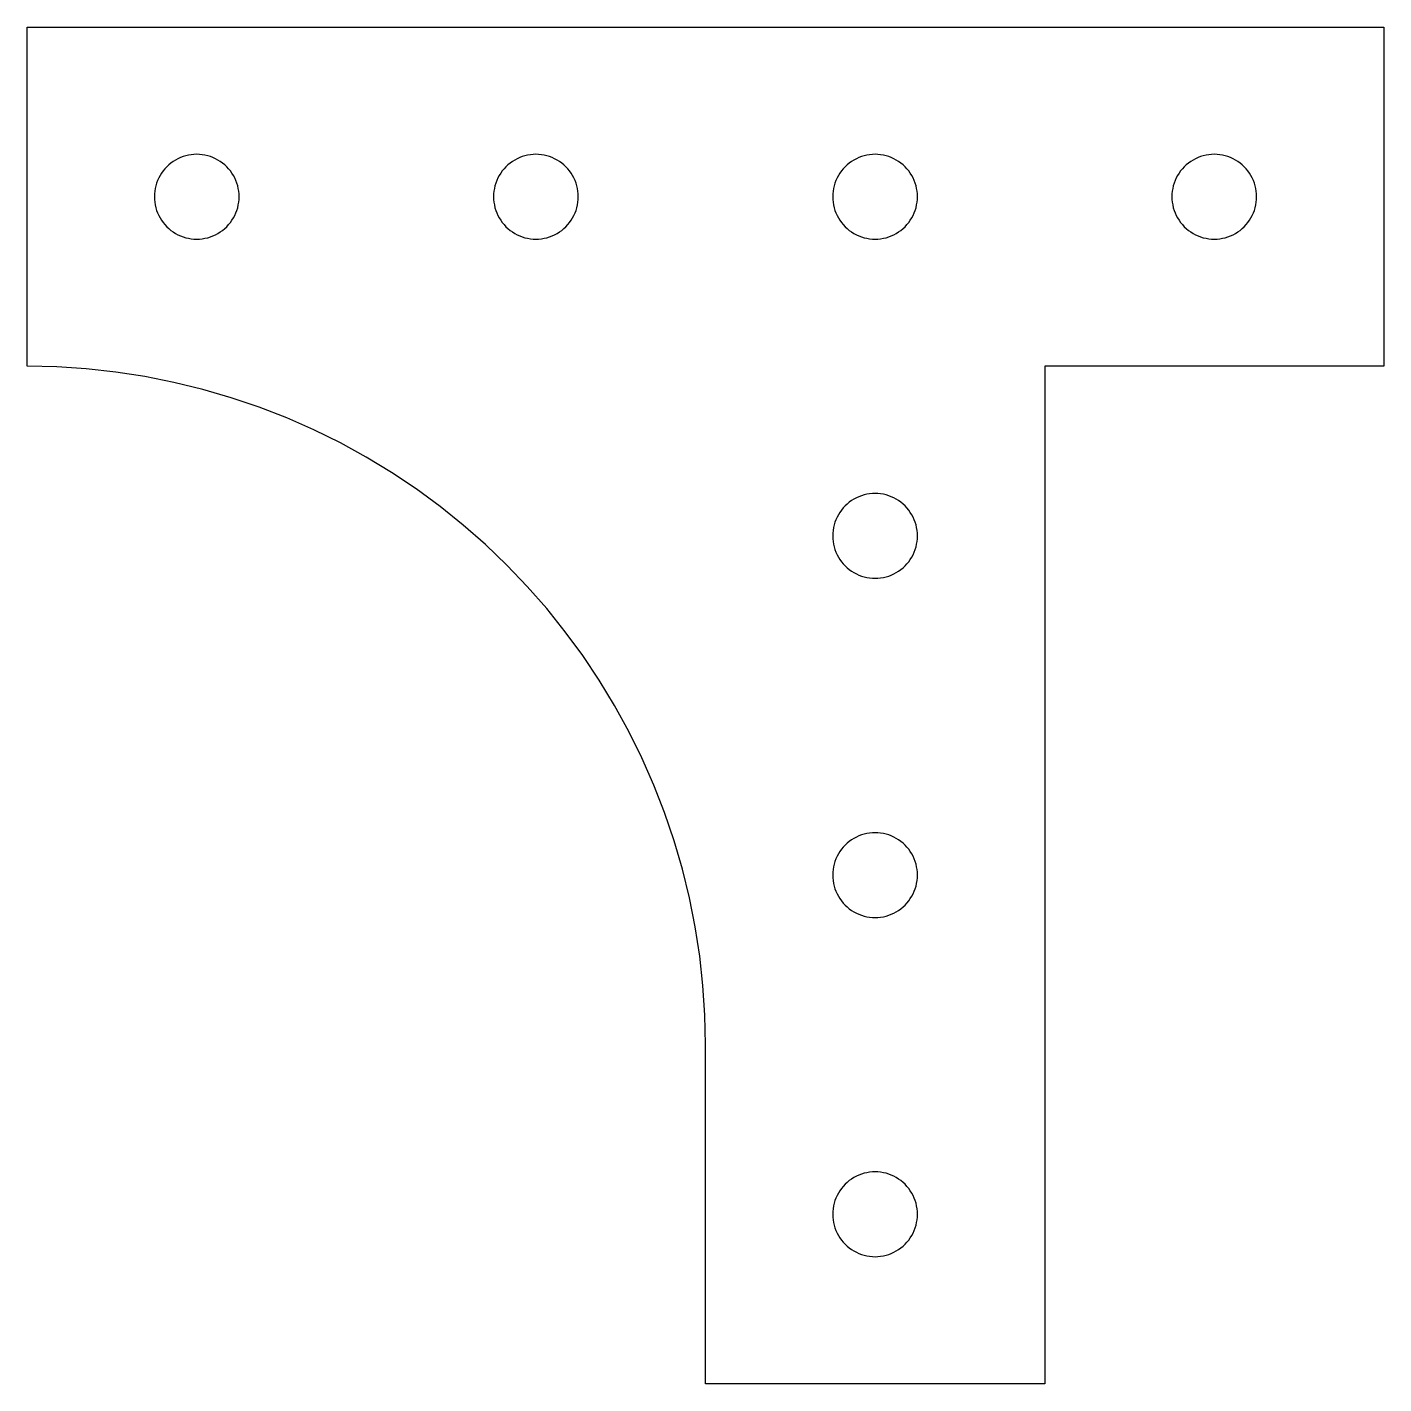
# Model space of a CAD drawing. Header units: metres. Extents: x -0.79 to 2.36, y -0.2 to 2.95.
import ezdxf

# ---------------------------------------------------------------- set-up
doc = ezdxf.new("R2010")
doc.units = ezdxf.units.M

msp = doc.modelspace()

# ---------------------------------------------------------------- linework, layer by layer
at = {"layer": 'Layer0'}
for points in [[(0.7874, -0.1969, 0), (0.7874, 0.5906, 0), (0.7859, 0.6592, 0), (0.7814, 0.7278, 0), (0.7739, 0.7961, 0), (0.7635, 0.864, 0), (0.7501, 0.9314, 0), (0.7337, 0.9981, 0), (0.7145, 1.0641, 0), (0.6924, 1.1292, 0), (0.6675, 1.1932, 0), (0.6399, 1.2561, 0), (0.6095, 1.3177, 0), (0.5764, 1.378, 0), (0.5408, 1.4367, 0), (0.5026, 1.4938, 0), (0.462, 1.5492, 0), (0.419, 1.6028, 0), (0.3737, 1.6545, 0), (0.3262, 1.7041, 0), (0.2765, 1.7516, 0), (0.2249, 1.7969, 0), (0.1713, 1.8399, 0), (0.1159, 1.8806, 0), (0.0587, 1.9187, 0), (0, 1.9544, 0), (-0.0602, 1.9874, 0), (-0.1219, 2.0178, 0), (-0.1848, 2.0455, 0), (-0.2488, 2.0704, 0), (-0.3138, 2.0925, 0), (-0.3798, 2.1117, 0), (-0.4466, 2.128, 0), (-0.5139, 2.1414, 0), (-0.5818, 2.1519, 0), (-0.6501, 2.1594, 0), (-0.7187, 2.1639, 0), (-0.7874, 2.1654, 0), (-0.7874, 2.9528, 0), (2.3622, 2.9528, 0), (2.3622, 2.1654, 0), (1.5748, 2.1654, 0), (1.5748, -0.1969, 0), (0.7874, -0.1969, 0)], [(-0.2953, 2.5591, 0), (-0.2955, 2.5655, 0), (-0.2961, 2.5719, 0), (-0.2972, 2.5783, 0), (-0.2986, 2.5845, 0), (-0.3005, 2.5907, 0), (-0.3028, 2.5967, 0), (-0.3054, 2.6026, 0), (-0.3085, 2.6083, 0), (-0.3119, 2.6137, 0), (-0.3156, 2.619, 0), (-0.3197, 2.624, 0), (-0.3241, 2.6287, 0), (-0.3288, 2.6331, 0), (-0.3338, 2.6371, 0), (-0.339, 2.6409, 0), (-0.3445, 2.6443, 0), (-0.3502, 2.6473, 0), (-0.356, 2.65, 0), (-0.3621, 2.6523, 0), (-0.3682, 2.6541, 0), (-0.3745, 2.6556, 0), (-0.3809, 2.6566, 0), (-0.3873, 2.6573, 0), (-0.3937, 2.6575, 0), (-0.4001, 2.6573, 0), (-0.4065, 2.6566, 0), (-0.4129, 2.6556, 0), (-0.4192, 2.6541, 0), (-0.4253, 2.6523, 0), (-0.4314, 2.65, 0), (-0.4372, 2.6473, 0), (-0.4429, 2.6443, 0), (-0.4484, 2.6409, 0), (-0.4536, 2.6371, 0), (-0.4586, 2.6331, 0), (-0.4633, 2.6287, 0), (-0.4677, 2.624, 0), (-0.4718, 2.619, 0), (-0.4755, 2.6137, 0), (-0.4789, 2.6083, 0), (-0.482, 2.6026, 0), (-0.4846, 2.5967, 0), (-0.4869, 2.5907, 0), (-0.4888, 2.5845, 0), (-0.4902, 2.5783, 0), (-0.4913, 2.5719, 0), (-0.4919, 2.5655, 0), (-0.4921, 2.5591, 0), (-0.4919, 2.5526, 0), (-0.4913, 2.5462, 0), (-0.4902, 2.5399, 0), (-0.4888, 2.5336, 0), (-0.4869, 2.5274, 0), (-0.4846, 2.5214, 0), (-0.482, 2.5155, 0), (-0.4789, 2.5098, 0), (-0.4755, 2.5044, 0), (-0.4718, 2.4991, 0), (-0.4677, 2.4942, 0), (-0.4633, 2.4895, 0), (-0.4586, 2.4851, 0), (-0.4536, 2.481, 0), (-0.4484, 2.4772, 0), (-0.4429, 2.4738, 0), (-0.4372, 2.4708, 0), (-0.4314, 2.4681, 0), (-0.4253, 2.4659, 0), (-0.4192, 2.464, 0), (-0.4129, 2.4625, 0), (-0.4065, 2.4615, 0), (-0.4001, 2.4608, 0), (-0.3937, 2.4606, 0), (-0.3873, 2.4608, 0), (-0.3809, 2.4615, 0), (-0.3745, 2.4625, 0), (-0.3682, 2.464, 0), (-0.3621, 2.4659, 0), (-0.356, 2.4681, 0), (-0.3502, 2.4708, 0), (-0.3445, 2.4738, 0), (-0.339, 2.4772, 0), (-0.3338, 2.481, 0), (-0.3288, 2.4851, 0), (-0.3241, 2.4895, 0), (-0.3197, 2.4942, 0), (-0.3156, 2.4991, 0), (-0.3119, 2.5044, 0), (-0.3085, 2.5098, 0), (-0.3054, 2.5155, 0), (-0.3028, 2.5214, 0), (-0.3005, 2.5274, 0), (-0.2986, 2.5336, 0), (-0.2972, 2.5399, 0), (-0.2961, 2.5462, 0), (-0.2955, 2.5526, 0), (-0.2953, 2.5591, 0)], [(0.4921, 2.5591, 0), (0.4919, 2.5655, 0), (0.4913, 2.5719, 0), (0.4902, 2.5783, 0), (0.4888, 2.5845, 0), (0.4869, 2.5907, 0), (0.4846, 2.5967, 0), (0.482, 2.6026, 0), (0.4789, 2.6083, 0), (0.4755, 2.6137, 0), (0.4718, 2.619, 0), (0.4677, 2.624, 0), (0.4633, 2.6287, 0), (0.4586, 2.6331, 0), (0.4536, 2.6371, 0), (0.4484, 2.6409, 0), (0.4429, 2.6443, 0), (0.4372, 2.6473, 0), (0.4314, 2.65, 0), (0.4253, 2.6523, 0), (0.4192, 2.6541, 0), (0.4129, 2.6556, 0), (0.4065, 2.6566, 0), (0.4001, 2.6573, 0), (0.3937, 2.6575, 0), (0.3873, 2.6573, 0), (0.3809, 2.6566, 0), (0.3745, 2.6556, 0), (0.3682, 2.6541, 0), (0.3621, 2.6523, 0), (0.356, 2.65, 0), (0.3502, 2.6473, 0), (0.3445, 2.6443, 0), (0.339, 2.6409, 0), (0.3338, 2.6371, 0), (0.3288, 2.6331, 0), (0.3241, 2.6287, 0), (0.3197, 2.624, 0), (0.3156, 2.619, 0), (0.3119, 2.6137, 0), (0.3085, 2.6083, 0), (0.3054, 2.6026, 0), (0.3028, 2.5967, 0), (0.3005, 2.5907, 0), (0.2986, 2.5845, 0), (0.2972, 2.5783, 0), (0.2961, 2.5719, 0), (0.2955, 2.5655, 0), (0.2953, 2.5591, 0), (0.2955, 2.5526, 0), (0.2961, 2.5462, 0), (0.2972, 2.5399, 0), (0.2986, 2.5336, 0), (0.3005, 2.5274, 0), (0.3028, 2.5214, 0), (0.3054, 2.5155, 0), (0.3085, 2.5098, 0), (0.3119, 2.5044, 0), (0.3156, 2.4991, 0), (0.3197, 2.4942, 0), (0.3241, 2.4895, 0), (0.3288, 2.4851, 0), (0.3338, 2.481, 0), (0.339, 2.4772, 0), (0.3445, 2.4738, 0), (0.3502, 2.4708, 0), (0.356, 2.4681, 0), (0.3621, 2.4659, 0), (0.3682, 2.464, 0), (0.3745, 2.4625, 0), (0.3809, 2.4615, 0), (0.3873, 2.4608, 0), (0.3937, 2.4606, 0), (0.4001, 2.4608, 0), (0.4065, 2.4615, 0), (0.4129, 2.4625, 0), (0.4192, 2.464, 0), (0.4253, 2.4659, 0), (0.4314, 2.4681, 0), (0.4372, 2.4708, 0), (0.4429, 2.4738, 0), (0.4484, 2.4772, 0), (0.4536, 2.481, 0), (0.4586, 2.4851, 0), (0.4633, 2.4895, 0), (0.4677, 2.4942, 0), (0.4718, 2.4991, 0), (0.4755, 2.5044, 0), (0.4789, 2.5098, 0), (0.482, 2.5155, 0), (0.4846, 2.5214, 0), (0.4869, 2.5274, 0), (0.4888, 2.5336, 0), (0.4902, 2.5399, 0), (0.4913, 2.5462, 0), (0.4919, 2.5526, 0), (0.4921, 2.5591, 0)], [(1.2795, 2.5591, 0), (1.2793, 2.5655, 0), (1.2787, 2.5719, 0), (1.2776, 2.5783, 0), (1.2762, 2.5845, 0), (1.2743, 2.5907, 0), (1.272, 2.5967, 0), (1.2694, 2.6026, 0), (1.2663, 2.6083, 0), (1.2629, 2.6137, 0), (1.2592, 2.619, 0), (1.2551, 2.624, 0), (1.2507, 2.6287, 0), (1.246, 2.6331, 0), (1.241, 2.6371, 0), (1.2358, 2.6409, 0), (1.2303, 2.6443, 0), (1.2246, 2.6473, 0), (1.2188, 2.65, 0), (1.2127, 2.6523, 0), (1.2066, 2.6541, 0), (1.2003, 2.6556, 0), (1.1939, 2.6566, 0), (1.1875, 2.6573, 0), (1.1811, 2.6575, 0), (1.1747, 2.6573, 0), (1.1683, 2.6566, 0), (1.1619, 2.6556, 0), (1.1556, 2.6541, 0), (1.1495, 2.6523, 0), (1.1434, 2.65, 0), (1.1376, 2.6473, 0), (1.1319, 2.6443, 0), (1.1264, 2.6409, 0), (1.1212, 2.6371, 0), (1.1162, 2.6331, 0), (1.1115, 2.6287, 0), (1.1071, 2.624, 0), (1.103, 2.619, 0), (1.0993, 2.6137, 0), (1.0959, 2.6083, 0), (1.0928, 2.6026, 0), (1.0902, 2.5967, 0), (1.0879, 2.5907, 0), (1.086, 2.5845, 0), (1.0846, 2.5783, 0), (1.0835, 2.5719, 0), (1.0829, 2.5655, 0), (1.0827, 2.5591, 0), (1.0829, 2.5526, 0), (1.0835, 2.5462, 0), (1.0846, 2.5399, 0), (1.086, 2.5336, 0), (1.0879, 2.5274, 0), (1.0902, 2.5214, 0), (1.0928, 2.5155, 0), (1.0959, 2.5098, 0), (1.0993, 2.5044, 0), (1.103, 2.4991, 0), (1.1071, 2.4942, 0), (1.1115, 2.4895, 0), (1.1162, 2.4851, 0), (1.1212, 2.481, 0), (1.1264, 2.4772, 0), (1.1319, 2.4738, 0), (1.1376, 2.4708, 0), (1.1434, 2.4681, 0), (1.1495, 2.4659, 0), (1.1556, 2.464, 0), (1.1619, 2.4625, 0), (1.1683, 2.4615, 0), (1.1747, 2.4608, 0), (1.1811, 2.4606, 0), (1.1875, 2.4608, 0), (1.1939, 2.4615, 0), (1.2003, 2.4625, 0), (1.2066, 2.464, 0), (1.2127, 2.4659, 0), (1.2188, 2.4681, 0), (1.2246, 2.4708, 0), (1.2303, 2.4738, 0), (1.2358, 2.4772, 0), (1.241, 2.481, 0), (1.246, 2.4851, 0), (1.2507, 2.4895, 0), (1.2551, 2.4942, 0), (1.2592, 2.4991, 0), (1.2629, 2.5044, 0), (1.2663, 2.5098, 0), (1.2694, 2.5155, 0), (1.272, 2.5214, 0), (1.2743, 2.5274, 0), (1.2762, 2.5336, 0), (1.2776, 2.5399, 0), (1.2787, 2.5462, 0), (1.2793, 2.5526, 0), (1.2795, 2.5591, 0)], [(2.0669, 2.5591, 0), (2.0667, 2.5655, 0), (2.0661, 2.5719, 0), (2.065, 2.5783, 0), (2.0636, 2.5845, 0), (2.0617, 2.5907, 0), (2.0594, 2.5967, 0), (2.0568, 2.6026, 0), (2.0537, 2.6083, 0), (2.0503, 2.6137, 0), (2.0466, 2.619, 0), (2.0425, 2.624, 0), (2.0381, 2.6287, 0), (2.0334, 2.6331, 0), (2.0284, 2.6371, 0), (2.0232, 2.6409, 0), (2.0177, 2.6443, 0), (2.012, 2.6473, 0), (2.0062, 2.65, 0), (2.0001, 2.6523, 0), (1.994, 2.6541, 0), (1.9877, 2.6556, 0), (1.9814, 2.6566, 0), (1.9749, 2.6573, 0), (1.9685, 2.6575, 0), (1.9621, 2.6573, 0), (1.9557, 2.6566, 0), (1.9493, 2.6556, 0), (1.943, 2.6541, 0), (1.9369, 2.6523, 0), (1.9308, 2.65, 0), (1.925, 2.6473, 0), (1.9193, 2.6443, 0), (1.9138, 2.6409, 0), (1.9086, 2.6371, 0), (1.9036, 2.6331, 0), (1.8989, 2.6287, 0), (1.8945, 2.624, 0), (1.8904, 2.619, 0), (1.8867, 2.6137, 0), (1.8833, 2.6083, 0), (1.8802, 2.6026, 0), (1.8776, 2.5967, 0), (1.8753, 2.5907, 0), (1.8734, 2.5845, 0), (1.872, 2.5783, 0), (1.8709, 2.5719, 0), (1.8703, 2.5655, 0), (1.8701, 2.5591, 0), (1.8703, 2.5526, 0), (1.8709, 2.5462, 0), (1.872, 2.5399, 0), (1.8734, 2.5336, 0), (1.8753, 2.5274, 0), (1.8776, 2.5214, 0), (1.8802, 2.5155, 0), (1.8833, 2.5098, 0), (1.8867, 2.5044, 0), (1.8904, 2.4991, 0), (1.8945, 2.4942, 0), (1.8989, 2.4895, 0), (1.9036, 2.4851, 0), (1.9086, 2.481, 0), (1.9138, 2.4772, 0), (1.9193, 2.4738, 0), (1.925, 2.4708, 0), (1.9308, 2.4681, 0), (1.9369, 2.4659, 0), (1.943, 2.464, 0), (1.9493, 2.4625, 0), (1.9557, 2.4615, 0), (1.9621, 2.4608, 0), (1.9685, 2.4606, 0), (1.9749, 2.4608, 0), (1.9814, 2.4615, 0), (1.9877, 2.4625, 0), (1.994, 2.464, 0), (2.0001, 2.4659, 0), (2.0062, 2.4681, 0), (2.012, 2.4708, 0), (2.0177, 2.4738, 0), (2.0232, 2.4772, 0), (2.0284, 2.481, 0), (2.0334, 2.4851, 0), (2.0381, 2.4895, 0), (2.0425, 2.4942, 0), (2.0466, 2.4991, 0), (2.0503, 2.5044, 0), (2.0537, 2.5098, 0), (2.0568, 2.5155, 0), (2.0594, 2.5214, 0), (2.0617, 2.5274, 0), (2.0636, 2.5336, 0), (2.065, 2.5399, 0), (2.0661, 2.5462, 0), (2.0667, 2.5526, 0), (2.0669, 2.5591, 0)], [(1.2795, 1.7717, 0), (1.2793, 1.7781, 0), (1.2787, 1.7845, 0), (1.2776, 1.7909, 0), (1.2762, 1.7971, 0), (1.2743, 1.8033, 0), (1.272, 1.8093, 0), (1.2694, 1.8152, 0), (1.2663, 1.8209, 0), (1.2629, 1.8263, 0), (1.2592, 1.8316, 0), (1.2551, 1.8365, 0), (1.2507, 1.8413, 0), (1.246, 1.8457, 0), (1.241, 1.8497, 0), (1.2358, 1.8535, 0), (1.2303, 1.8569, 0), (1.2246, 1.8599, 0), (1.2188, 1.8626, 0), (1.2127, 1.8649, 0), (1.2066, 1.8667, 0), (1.2003, 1.8682, 0), (1.1939, 1.8692, 0), (1.1875, 1.8699, 0), (1.1811, 1.8701, 0), (1.1747, 1.8699, 0), (1.1683, 1.8692, 0), (1.1619, 1.8682, 0), (1.1556, 1.8667, 0), (1.1495, 1.8649, 0), (1.1434, 1.8626, 0), (1.1376, 1.8599, 0), (1.1319, 1.8569, 0), (1.1264, 1.8535, 0), (1.1212, 1.8497, 0), (1.1162, 1.8457, 0), (1.1115, 1.8413, 0), (1.1071, 1.8365, 0), (1.103, 1.8316, 0), (1.0993, 1.8263, 0), (1.0959, 1.8209, 0), (1.0928, 1.8152, 0), (1.0902, 1.8093, 0), (1.0879, 1.8033, 0), (1.086, 1.7971, 0), (1.0846, 1.7909, 0), (1.0835, 1.7845, 0), (1.0829, 1.7781, 0), (1.0827, 1.7717, 0), (1.0829, 1.7652, 0), (1.0835, 1.7588, 0), (1.0846, 1.7525, 0), (1.086, 1.7462, 0), (1.0879, 1.74, 0), (1.0902, 1.734, 0), (1.0928, 1.7281, 0), (1.0959, 1.7224, 0), (1.0993, 1.717, 0), (1.103, 1.7117, 0), (1.1071, 1.7068, 0), (1.1115, 1.7021, 0), (1.1162, 1.6977, 0), (1.1212, 1.6936, 0), (1.1264, 1.6898, 0), (1.1319, 1.6864, 0), (1.1376, 1.6834, 0), (1.1434, 1.6807, 0), (1.1495, 1.6785, 0), (1.1556, 1.6766, 0), (1.1619, 1.6751, 0), (1.1683, 1.6741, 0), (1.1747, 1.6734, 0), (1.1811, 1.6732, 0), (1.1875, 1.6734, 0), (1.1939, 1.6741, 0), (1.2003, 1.6751, 0), (1.2066, 1.6766, 0), (1.2127, 1.6785, 0), (1.2188, 1.6807, 0), (1.2246, 1.6834, 0), (1.2303, 1.6864, 0), (1.2358, 1.6898, 0), (1.241, 1.6936, 0), (1.246, 1.6977, 0), (1.2507, 1.7021, 0), (1.2551, 1.7068, 0), (1.2592, 1.7117, 0), (1.2629, 1.717, 0), (1.2663, 1.7224, 0), (1.2694, 1.7281, 0), (1.272, 1.734, 0), (1.2743, 1.74, 0), (1.2762, 1.7462, 0), (1.2776, 1.7525, 0), (1.2787, 1.7588, 0), (1.2793, 1.7652, 0), (1.2795, 1.7717, 0)], [(1.2795, 0.9843, 0), (1.2793, 0.9907, 0), (1.2787, 0.9971, 0), (1.2776, 1.0035, 0), (1.2762, 1.0097, 0), (1.2743, 1.0159, 0), (1.272, 1.0219, 0), (1.2694, 1.0278, 0), (1.2663, 1.0335, 0), (1.2629, 1.0389, 0), (1.2592, 1.0442, 0), (1.2551, 1.0491, 0), (1.2507, 1.0538, 0), (1.246, 1.0583, 0), (1.241, 1.0623, 0), (1.2358, 1.0661, 0), (1.2303, 1.0695, 0), (1.2246, 1.0725, 0), (1.2188, 1.0752, 0), (1.2127, 1.0775, 0), (1.2066, 1.0793, 0), (1.2003, 1.0808, 0), (1.1939, 1.0818, 0), (1.1875, 1.0825, 0), (1.1811, 1.0827, 0), (1.1747, 1.0825, 0), (1.1683, 1.0818, 0), (1.1619, 1.0808, 0), (1.1556, 1.0793, 0), (1.1495, 1.0775, 0), (1.1434, 1.0752, 0), (1.1376, 1.0725, 0), (1.1319, 1.0695, 0), (1.1264, 1.0661, 0), (1.1212, 1.0623, 0), (1.1162, 1.0583, 0), (1.1115, 1.0538, 0), (1.1071, 1.0491, 0), (1.103, 1.0442, 0), (1.0993, 1.0389, 0), (1.0959, 1.0335, 0), (1.0928, 1.0278, 0), (1.0902, 1.0219, 0), (1.0879, 1.0159, 0), (1.086, 1.0097, 0), (1.0846, 1.0035, 0), (1.0835, 0.9971, 0), (1.0829, 0.9907, 0), (1.0827, 0.9843, 0), (1.0829, 0.9778, 0), (1.0835, 0.9714, 0), (1.0846, 0.9651, 0), (1.086, 0.9588, 0), (1.0879, 0.9526, 0), (1.0902, 0.9466, 0), (1.0928, 0.9407, 0), (1.0959, 0.935, 0), (1.0993, 0.9296, 0), (1.103, 0.9243, 0), (1.1071, 0.9194, 0), (1.1115, 0.9147, 0), (1.1162, 0.9103, 0), (1.1212, 0.9062, 0), (1.1264, 0.9024, 0), (1.1319, 0.899, 0), (1.1376, 0.896, 0), (1.1434, 0.8933, 0), (1.1495, 0.8911, 0), (1.1556, 0.8892, 0), (1.1619, 0.8877, 0), (1.1683, 0.8867, 0), (1.1747, 0.886, 0), (1.1811, 0.8858, 0), (1.1875, 0.886, 0), (1.1939, 0.8867, 0), (1.2003, 0.8877, 0), (1.2066, 0.8892, 0), (1.2127, 0.8911, 0), (1.2188, 0.8933, 0), (1.2246, 0.896, 0), (1.2303, 0.899, 0), (1.2358, 0.9024, 0), (1.241, 0.9062, 0), (1.246, 0.9103, 0), (1.2507, 0.9147, 0), (1.2551, 0.9194, 0), (1.2592, 0.9243, 0), (1.2629, 0.9296, 0), (1.2663, 0.935, 0), (1.2694, 0.9407, 0), (1.272, 0.9466, 0), (1.2743, 0.9526, 0), (1.2762, 0.9588, 0), (1.2776, 0.9651, 0), (1.2787, 0.9714, 0), (1.2793, 0.9778, 0), (1.2795, 0.9843, 0)], [(1.2795, 0.1969, 0), (1.2793, 0.2033, 0), (1.2787, 0.2097, 0), (1.2776, 0.2161, 0), (1.2762, 0.2223, 0), (1.2743, 0.2285, 0), (1.272, 0.2345, 0), (1.2694, 0.2404, 0), (1.2663, 0.2461, 0), (1.2629, 0.2515, 0), (1.2592, 0.2568, 0), (1.2551, 0.2617, 0), (1.2507, 0.2664, 0), (1.246, 0.2709, 0), (1.241, 0.2749, 0), (1.2358, 0.2787, 0), (1.2303, 0.2821, 0), (1.2246, 0.2851, 0), (1.2188, 0.2878, 0), (1.2127, 0.2901, 0), (1.2066, 0.2919, 0), (1.2003, 0.2934, 0), (1.1939, 0.2944, 0), (1.1875, 0.2951, 0), (1.1811, 0.2953, 0), (1.1747, 0.2951, 0), (1.1683, 0.2944, 0), (1.1619, 0.2934, 0), (1.1556, 0.2919, 0), (1.1495, 0.2901, 0), (1.1434, 0.2878, 0), (1.1376, 0.2851, 0), (1.1319, 0.2821, 0), (1.1264, 0.2787, 0), (1.1212, 0.2749, 0), (1.1162, 0.2709, 0), (1.1115, 0.2664, 0), (1.1071, 0.2617, 0), (1.103, 0.2568, 0), (1.0993, 0.2515, 0), (1.0959, 0.2461, 0), (1.0928, 0.2404, 0), (1.0902, 0.2345, 0), (1.0879, 0.2285, 0), (1.086, 0.2223, 0), (1.0846, 0.2161, 0), (1.0835, 0.2097, 0), (1.0829, 0.2033, 0), (1.0827, 0.1969, 0), (1.0829, 0.1904, 0), (1.0835, 0.184, 0), (1.0846, 0.1776, 0), (1.086, 0.1714, 0), (1.0879, 0.1652, 0), (1.0902, 0.1592, 0), (1.0928, 0.1533, 0), (1.0959, 0.1476, 0), (1.0993, 0.1422, 0), (1.103, 0.1369, 0), (1.1071, 0.132, 0), (1.1115, 0.1273, 0), (1.1162, 0.1229, 0), (1.1212, 0.1188, 0), (1.1264, 0.115, 0), (1.1319, 0.1116, 0), (1.1376, 0.1086, 0), (1.1434, 0.1059, 0), (1.1495, 0.1036, 0), (1.1556, 0.1018, 0), (1.1619, 0.1003, 0), (1.1683, 0.0993, 0), (1.1747, 0.0986, 0), (1.1811, 0.0984, 0), (1.1875, 0.0986, 0), (1.1939, 0.0993, 0), (1.2003, 0.1003, 0), (1.2066, 0.1018, 0), (1.2127, 0.1036, 0), (1.2188, 0.1059, 0), (1.2246, 0.1086, 0), (1.2303, 0.1116, 0), (1.2358, 0.115, 0), (1.241, 0.1188, 0), (1.246, 0.1229, 0), (1.2507, 0.1273, 0), (1.2551, 0.132, 0), (1.2592, 0.1369, 0), (1.2629, 0.1422, 0), (1.2663, 0.1476, 0), (1.2694, 0.1533, 0), (1.272, 0.1592, 0), (1.2743, 0.1652, 0), (1.2762, 0.1714, 0), (1.2776, 0.1776, 0), (1.2787, 0.184, 0), (1.2793, 0.1904, 0), (1.2795, 0.1969, 0)]]:
    msp.add_polyline3d(points, dxfattribs=at)

doc.saveas('drawing.dxf')
